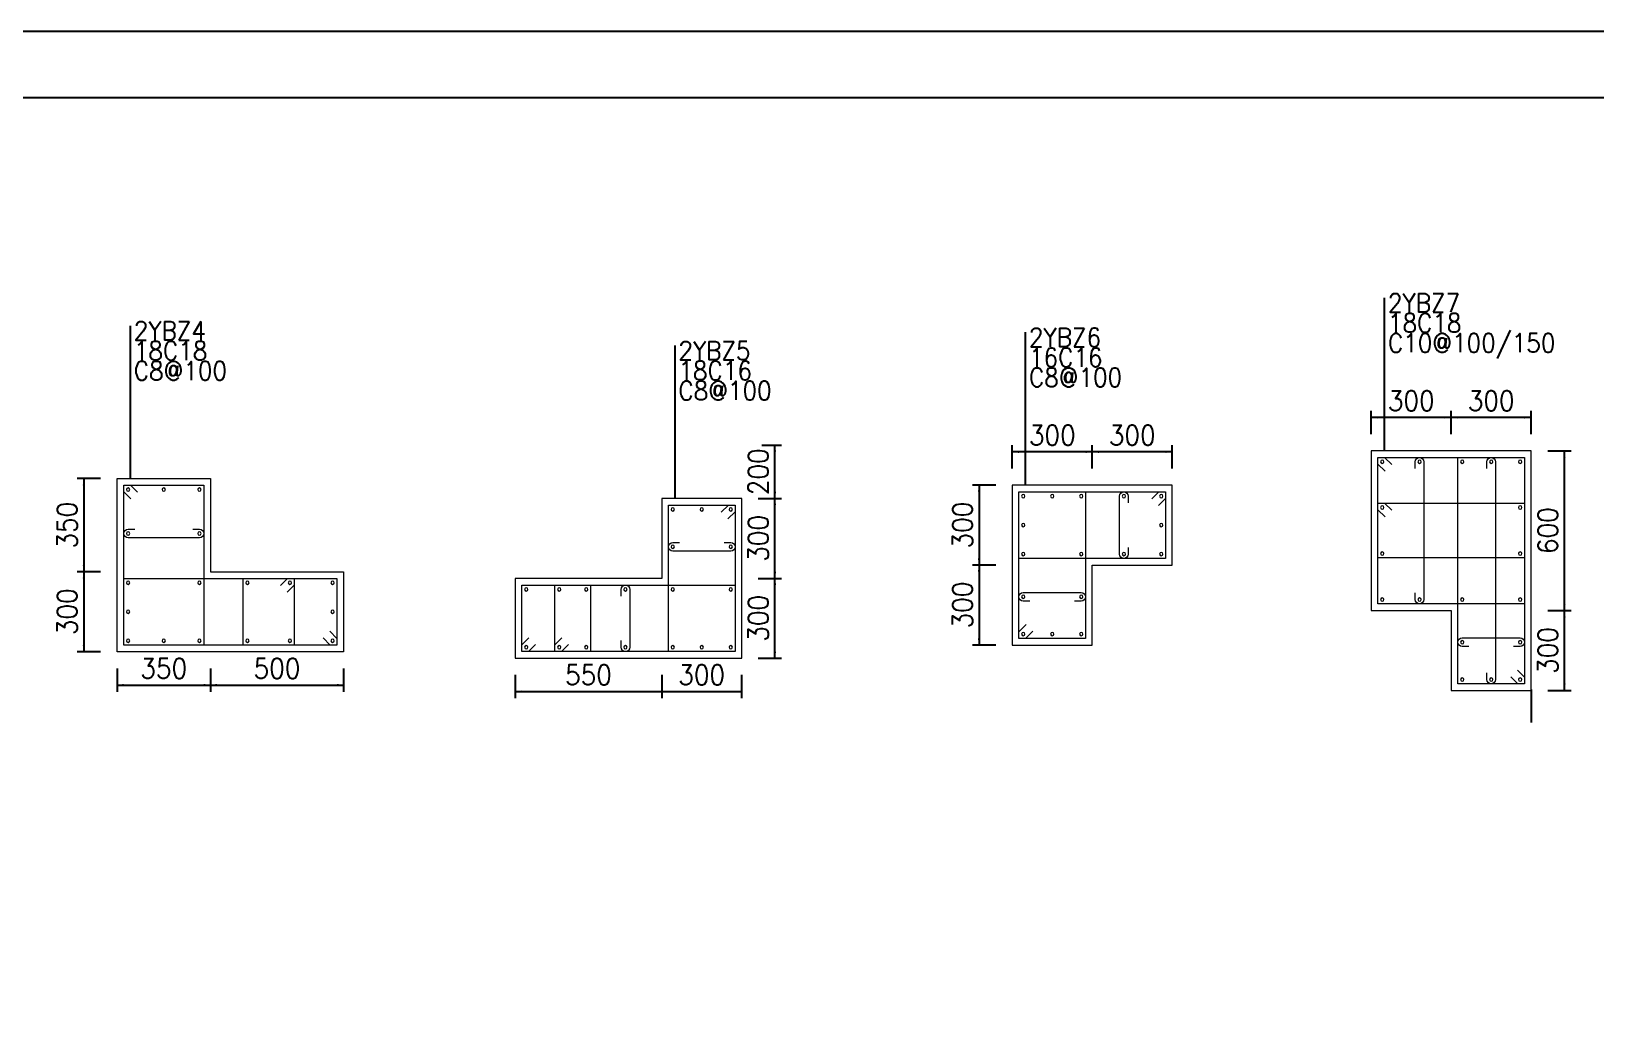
# Model space of a CAD drawing. Extents: x 292423 to 377252, y 106557 to 361882.
# Drawn here: x 335798 to 359287, y 281733 to 296574 of the extents above; entities that cross this region are included whole.
import ezdxf
from ezdxf.enums import TextEntityAlignment as Align

# ---------------------------------------------------------------- set-up
doc = ezdxf.new("R2010")
doc.units = 0
doc.header["$LTSCALE"] = 1000
for name, color, linetype in [('1508', 2, 'Continuous'), ('THIN', 7, 'Continuous'), ('tk', 7, 'Continuous'), ('Y阴影', 254, 'Continuous')]:
    doc.layers.add(name, color=color, linetype=linetype)
for name, color, linetype, lineweight in [('REIN', 6, 'Continuous', 18), ('Z-柱大样外框', 7, 'ByLayer', 18), ('Z-详图标注', 3, 'Continuous', 18)]:
    doc.layers.add(name, color=color, linetype=linetype, lineweight=lineweight)
doc.styles.get("Standard").update_dxf_attribs({"font": 'standard'})
doc.dimstyles.get("Standard").update_dxf_attribs({"dimtxt": 300, "dimasz": 100, "dimexe": 100, "dimexo": 250, "dimgap": 100, "dimtad": 0, "dimtoh": 1, "dimdec": 0, "dimlfac": 0.25, "dimdsep": 46, "dimcen": 0.09, "dimclrt": 7, "dimadec": 0, "dimazin": 0, "dimtfac": 1, "dimtdec": 4, "dimtofl": 0, "dimtmove": 0, "dimatfit": 3, "dimfxl": 1, "dimtolj": 1, "dimtzin": 0, "dimarcsym": 0})

# ---------------------------------------------------------------- blocks, each defined once
blk = doc.blocks.new('*D15')
at = {"layer": 'Z-详图标注', "color": 0, "linetype": 'ByBlock', "lineweight": -2}
for p, q in [((336837, 289858), (336487, 289858)), ((336587, 289858), (336587, 288458)), ((336837, 288458), (336487, 288458))]:
    blk.add_line(p, q, dxfattribs=at)
for points in [[(336587, 289858), (336604, 289758), (336570, 289758)], [(336587, 288458), (336570, 288558), (336604, 288558)]]:
    blk.add_solid(points, dxfattribs=at)
at = {"layer": 'Z-详图标注', "color": 7, "linetype": 'Continuous', "lineweight": -2, "insert": (336337, 289158), "char_height": 300, "width": 566.67, "attachment_point": 5, "rotation": 90}
blk.add_mtext('350', dxfattribs=at)
blk = doc.blocks.new('*D504')
at = {"layer": 'Z-详图标注', "color": 0, "linetype": 'ByBlock', "lineweight": -2}
for p, q in [((336837, 288458), (336487, 288458)), ((336587, 288458), (336587, 287258)), ((336837, 287258), (336487, 287258))]:
    blk.add_line(p, q, dxfattribs=at)
for points in [[(336587, 288458), (336604, 288358), (336570, 288358)], [(336587, 287258), (336570, 287358), (336604, 287358)]]:
    blk.add_solid(points, dxfattribs=at)
at = {"layer": 'Z-详图标注', "color": 7, "linetype": 'Continuous', "lineweight": -2, "insert": (336337, 287858), "char_height": 300, "width": 566.67, "attachment_point": 5, "rotation": 90}
blk.add_mtext('300', dxfattribs=at)
blk = doc.blocks.new('*D561')
at = {"layer": 'Z-详图标注', "color": 0, "linetype": 'ByBlock', "lineweight": -2}
for p, q in [((337087, 287008), (337087, 286658)), ((338487, 287008), (338487, 286658)), ((337087, 286758), (338487, 286758))]:
    blk.add_line(p, q, dxfattribs=at)
for points in [[(337087, 286758), (337187, 286775), (337187, 286742)], [(338487, 286758), (338387, 286742), (338387, 286775)]]:
    blk.add_solid(points, dxfattribs=at)
at = {"layer": 'Z-详图标注', "color": 7, "linetype": 'Continuous', "lineweight": -2, "insert": (337787, 287008), "char_height": 300, "width": 566.67, "attachment_point": 5}
blk.add_mtext('350', dxfattribs=at)
blk = doc.blocks.new('*D172')
at = {"layer": 'Z-详图标注', "color": 0, "linetype": 'ByBlock', "lineweight": -2}
for p, q in [((338487, 287008), (338487, 286658)), ((340487, 287008), (340487, 286658)), ((338487, 286758), (340487, 286758))]:
    blk.add_line(p, q, dxfattribs=at)
for points in [[(338487, 286758), (338587, 286775), (338587, 286742)], [(340487, 286758), (340387, 286742), (340387, 286775)]]:
    blk.add_solid(points, dxfattribs=at)
at = {"layer": 'Z-详图标注', "color": 7, "linetype": 'Continuous', "lineweight": -2, "insert": (339487, 287008), "char_height": 300, "width": 566.67, "attachment_point": 5}
blk.add_mtext('500', dxfattribs=at)
blk = doc.blocks.new('*D665')
at = {"layer": 'Z-详图标注', "color": 0, "linetype": 'ByBlock', "lineweight": -2}
for p, q in [((343064, 286910), (343064, 286560)), ((345264, 286910), (345264, 286560)), ((343064, 286660), (345264, 286660))]:
    blk.add_line(p, q, dxfattribs=at)
for points in [[(343064, 286660), (343164, 286676), (343164, 286643)], [(345264, 286660), (345164, 286643), (345164, 286676)]]:
    blk.add_solid(points, dxfattribs=at)
at = {"layer": 'Z-详图标注', "color": 7, "linetype": 'Continuous', "lineweight": -2, "insert": (344164, 286910), "char_height": 300, "width": 566.67, "attachment_point": 5}
blk.add_mtext('550', dxfattribs=at)
blk = doc.blocks.new('*D273')
at = {"layer": 'Z-详图标注', "color": 0, "linetype": 'ByBlock', "lineweight": -2}
for p, q in [((345264, 286910), (345264, 286560)), ((346464, 286910), (346464, 286560)), ((345264, 286660), (346464, 286660))]:
    blk.add_line(p, q, dxfattribs=at)
for points in [[(345264, 286660), (345364, 286676), (345364, 286643)], [(346464, 286660), (346364, 286643), (346364, 286676)]]:
    blk.add_solid(points, dxfattribs=at)
at = {"layer": 'Z-详图标注', "color": 7, "linetype": 'Continuous', "lineweight": -2, "insert": (345864, 286910), "char_height": 300, "width": 566.67, "attachment_point": 5}
blk.add_mtext('300', dxfattribs=at)
blk = doc.blocks.new('*D329')
at = {"layer": 'Z-详图标注', "color": 0, "linetype": 'ByBlock', "lineweight": -2}
for p, q in [((346714, 288360), (347064, 288360)), ((346964, 287160), (346964, 288360)), ((346714, 287160), (347064, 287160))]:
    blk.add_line(p, q, dxfattribs=at)
for points in [[(346964, 288360), (346981, 288260), (346948, 288260)], [(346964, 287160), (346948, 287260), (346981, 287260)]]:
    blk.add_solid(points, dxfattribs=at)
at = {"layer": 'Z-详图标注', "color": 7, "linetype": 'Continuous', "lineweight": -2, "insert": (346714, 287760), "char_height": 300, "width": 566.67, "attachment_point": 5, "rotation": 90}
blk.add_mtext('300', dxfattribs=at)
blk = doc.blocks.new('*D817')
at = {"layer": 'Z-详图标注', "color": 0, "linetype": 'ByBlock', "lineweight": -2}
for p, q in [((346714, 289560), (347064, 289560)), ((346964, 288360), (346964, 289560)), ((346714, 288360), (347064, 288360))]:
    blk.add_line(p, q, dxfattribs=at)
for points in [[(346964, 289560), (346981, 289460), (346948, 289460)], [(346964, 288360), (346948, 288460), (346981, 288460)]]:
    blk.add_solid(points, dxfattribs=at)
at = {"layer": 'Z-详图标注', "color": 7, "linetype": 'Continuous', "lineweight": -2, "insert": (346714, 288960), "char_height": 300, "width": 566.67, "attachment_point": 5, "rotation": 90}
blk.add_mtext('300', dxfattribs=at)
blk = doc.blocks.new('*D267')
at = {"layer": 'Z-详图标注', "color": 0, "linetype": 'ByBlock', "lineweight": -2}
for p, q in [((351728, 290009), (351728, 290359)), ((352928, 290009), (352928, 290359)), ((352928, 290259), (351728, 290259))]:
    blk.add_line(p, q, dxfattribs=at)
for points in [[(351728, 290259), (351828, 290275), (351828, 290242)], [(352928, 290259), (352828, 290242), (352828, 290275)]]:
    blk.add_solid(points, dxfattribs=at)
at = {"layer": 'Z-详图标注', "color": 7, "linetype": 'Continuous', "lineweight": -2, "insert": (352328, 290509), "char_height": 300, "width": 566.67, "attachment_point": 5}
blk.add_mtext('300', dxfattribs=at)
blk = doc.blocks.new('*D759')
at = {"layer": 'Z-详图标注', "color": 0, "linetype": 'ByBlock', "lineweight": -2}
for p, q in [((350528, 290009), (350528, 290359)), ((351728, 290009), (351728, 290359)), ((351728, 290259), (350528, 290259))]:
    blk.add_line(p, q, dxfattribs=at)
for points in [[(350528, 290259), (350628, 290275), (350628, 290242)], [(351728, 290259), (351628, 290242), (351628, 290275)]]:
    blk.add_solid(points, dxfattribs=at)
at = {"layer": 'Z-详图标注', "color": 7, "linetype": 'Continuous', "lineweight": -2, "insert": (351128, 290509), "char_height": 300, "width": 566.67, "attachment_point": 5}
blk.add_mtext('300', dxfattribs=at)
blk = doc.blocks.new('*D371')
at = {"layer": 'Z-详图标注', "color": 0, "linetype": 'ByBlock', "lineweight": -2}
for p, q in [((350278, 289759), (349928, 289759)), ((350028, 289759), (350028, 288559)), ((350278, 288559), (349928, 288559))]:
    blk.add_line(p, q, dxfattribs=at)
for points in [[(350028, 289759), (350045, 289659), (350011, 289659)], [(350028, 288559), (350011, 288659), (350045, 288659)]]:
    blk.add_solid(points, dxfattribs=at)
at = {"layer": 'Z-详图标注', "color": 7, "linetype": 'Continuous', "lineweight": -2, "insert": (349778, 289159), "char_height": 300, "width": 566.67, "attachment_point": 5, "rotation": 90}
blk.add_mtext('300', dxfattribs=at)
blk = doc.blocks.new('*D861')
at = {"layer": 'Z-详图标注', "color": 0, "linetype": 'ByBlock', "lineweight": -2}
for p, q in [((350278, 288559), (349928, 288559)), ((350028, 288559), (350028, 287359)), ((350278, 287359), (349928, 287359))]:
    blk.add_line(p, q, dxfattribs=at)
for points in [[(350028, 288559), (350045, 288459), (350011, 288459)], [(350028, 287359), (350011, 287459), (350045, 287459)]]:
    blk.add_solid(points, dxfattribs=at)
at = {"layer": 'Z-详图标注', "color": 7, "linetype": 'Continuous', "lineweight": -2, "insert": (349778, 287959), "char_height": 300, "width": 566.67, "attachment_point": 5, "rotation": 90}
blk.add_mtext('300', dxfattribs=at)
blk = doc.blocks.new('*D34')
at = {"layer": 'Z-详图标注', "color": 0, "linetype": 'ByBlock', "lineweight": -2}
for p, q in [((346766, 290361), (347064, 290361)), ((346964, 289560), (346964, 290361)), ((346714, 289560), (347064, 289560))]:
    blk.add_line(p, q, dxfattribs=at)
for points in [[(346964, 290361), (346981, 290261), (346948, 290261)], [(346964, 289560), (346948, 289660), (346981, 289660)]]:
    blk.add_solid(points, dxfattribs=at)
at = {"layer": 'Z-详图标注', "color": 7, "linetype": 'Continuous', "lineweight": -2, "insert": (346714, 289960), "char_height": 300, "width": 566.67, "attachment_point": 5, "rotation": 90}
blk.add_mtext('200', dxfattribs=at)
blk = doc.blocks.new('*D416')
at = {"layer": 'Z-详图标注', "color": 0, "linetype": 'ByBlock', "lineweight": -2}
for p, q in [((358568, 287876), (358918, 287876)), ((358818, 286676), (358818, 287876)), ((358568, 286676), (358918, 286676))]:
    blk.add_line(p, q, dxfattribs=at)
for points in [[(358818, 287876), (358835, 287776), (358801, 287776)], [(358818, 286676), (358801, 286776), (358835, 286776)]]:
    blk.add_solid(points, dxfattribs=at)
at = {"layer": 'Z-详图标注', "color": 7, "linetype": 'Continuous', "lineweight": -2, "insert": (358568, 287276), "char_height": 300, "width": 566.67, "attachment_point": 5, "rotation": 90}
blk.add_mtext('300', dxfattribs=at)
blk = doc.blocks.new('*D115')
at = {"layer": 'Z-详图标注', "color": 0, "linetype": 'ByBlock', "lineweight": -2}
for p, q in [((358568, 290276), (358918, 290276)), ((358818, 287876), (358818, 290276)), ((358568, 287876), (358918, 287876))]:
    blk.add_line(p, q, dxfattribs=at)
for points in [[(358818, 290276), (358835, 290176), (358801, 290176)], [(358818, 287876), (358801, 287976), (358835, 287976)]]:
    blk.add_solid(points, dxfattribs=at)
at = {"layer": 'Z-详图标注', "color": 7, "linetype": 'Continuous', "lineweight": -2, "insert": (358568, 289076), "char_height": 300, "width": 556.67, "attachment_point": 5, "rotation": 90}
blk.add_mtext('600', dxfattribs=at)
blk = doc.blocks.new('*D171')
at = {"layer": 'Z-详图标注', "color": 0, "linetype": 'ByBlock', "lineweight": -2}
for p, q in [((357118, 290526), (357118, 290876)), ((358318, 290526), (358318, 290876)), ((358318, 290776), (357118, 290776))]:
    blk.add_line(p, q, dxfattribs=at)
for points in [[(357118, 290776), (357218, 290792), (357218, 290759)], [(358318, 290776), (358218, 290759), (358218, 290792)]]:
    blk.add_solid(points, dxfattribs=at)
at = {"layer": 'Z-详图标注', "color": 7, "linetype": 'Continuous', "lineweight": -2, "insert": (357718, 291026), "char_height": 300, "width": 566.67, "attachment_point": 5, "rotation": 360}
blk.add_mtext('300', dxfattribs=at)
blk = doc.blocks.new('*D664')
at = {"layer": 'Z-详图标注', "color": 0, "linetype": 'ByBlock', "lineweight": -2}
for p, q in [((355918, 290526), (355918, 290876)), ((357118, 290526), (357118, 290876)), ((357118, 290776), (355918, 290776))]:
    blk.add_line(p, q, dxfattribs=at)
for points in [[(355918, 290776), (356018, 290792), (356018, 290759)], [(357118, 290776), (357018, 290759), (357018, 290792)]]:
    blk.add_solid(points, dxfattribs=at)
at = {"layer": 'Z-详图标注', "color": 7, "linetype": 'Continuous', "lineweight": -2, "insert": (356518, 291026), "char_height": 300, "width": 566.67, "attachment_point": 5, "rotation": 360}
blk.add_mtext('300', dxfattribs=at)
blk = doc.blocks.new('A1tk')
at = {"layer": 'tk', "color": 5}
blk.add_lwpolyline([(0, 0), (0, 59400), (84100, 59400), (84100, 0)], close=True, dxfattribs=at)
at = {"layer": 'tk'}
blk.add_lwpolyline([(2500, 1000), (83100, 1000), (83100, 58400), (2500, 58400)], close=True, dxfattribs=at)

msp = doc.modelspace()

# ---------------------------------------------------------------- linework, layer by layer
at = {"layer": 'REIN', "color": 6}
for points in [[(356124.2, 289969.7), (356018.1, 290075.8), (356018.1, 290175.8), (358218.1, 290175.8), (358218.1, 287975.8), (356018.1, 287975.8), (356018.1, 290175.8), (356118.1, 290175.8), (356224.2, 290069.7)], [(358112, 286981.9), (358218.1, 286875.8), (358218.1, 286775.8), (357218.1, 286775.8), (357218.1, 290175.8), (358218.1, 290175.8), (358218.1, 286775.8), (358118.1, 286775.8), (358012, 286881.9)], [(337293, 289552.2), (337186.9, 289658.3), (337186.9, 289758.3), (338386.9, 289758.3), (338386.9, 287358.3), (337186.9, 287358.3), (337186.9, 289758.3), (337286.9, 289758.3), (337393, 289652.2)], [(350834, 287564.8), (350728, 287458.7), (350628, 287458.7), (350628, 289658.7), (351628, 289658.7), (351628, 287458.7), (350628, 287458.7), (350628, 287558.7), (350734, 287664.8)], [(352621.9, 289552.7), (352728, 289658.7), (352828, 289658.7), (352828, 288658.7), (350628, 288658.7), (350628, 289658.7), (352828, 289658.7), (352828, 289558.7), (352721.9, 289452.7)], [(346158.3, 289353.4), (346264.3, 289459.5), (346364.3, 289459.5), (346364.3, 287259.5), (345364.3, 287259.5), (345364.3, 289459.5), (346364.3, 289459.5), (346364.3, 289359.5), (346258.3, 289253.4)], [(356124.2, 289282.4), (356018.1, 289388.5), (356018.1, 289488.5), (358218.1, 289488.5), (358218.1, 288667.1), (356018.1, 288667.1), (356018.1, 289488.5), (356118.1, 289488.5), (356224.2, 289382.4)], [(340280.9, 287564.4), (340386.9, 287458.3), (340386.9, 287358.3), (337186.9, 287358.3), (337186.9, 288358.3), (340386.9, 288358.3), (340386.9, 287358.3), (340286.9, 287358.3), (340180.9, 287464.4)], [(339540.9, 288252.2), (339646.9, 288358.3), (339746.9, 288358.3), (339746.9, 287358.3), (338976.9, 287358.3), (338976.9, 288358.3), (339746.9, 288358.3), (339746.9, 288258.3), (339640.9, 288152.2)], [(343370.4, 287365.6), (343264.3, 287259.5), (343164.3, 287259.5), (343164.3, 288259.5), (346364.3, 288259.5), (346364.3, 287259.5), (343164.3, 287259.5), (343164.3, 287359.5), (343270.4, 287465.6)], [(343865.4, 287365.6), (343759.4, 287259.5), (343659.4, 287259.5), (343659.4, 288259.5), (344195.2, 288259.5), (344195.2, 287259.5), (343659.4, 287259.5), (343659.4, 287359.5), (343765.4, 287465.6)]]:
    msp.add_lwpolyline(points, dxfattribs=at)
for points in [[(356058.1, 290110.8, 1), (356108.1, 290110.8, 1)], [(356618.1, 290110.8, 1), (356668.1, 290110.8, 1)], [(357258.1, 290110.8, 1), (357308.1, 290110.8, 1)], [(357693.1, 290110.8, 1), (357743.1, 290110.8, 1)], [(358128.1, 290110.8, 1), (358178.1, 290110.8, 1)], [(337226.9, 289693.3, 1), (337276.9, 289693.3, 1)], [(337761.9, 289693.3, 1), (337811.9, 289693.3, 1)], [(338296.9, 289693.3, 1), (338346.9, 289693.3, 1)], [(345404.3, 289394.5, 1), (345454.3, 289394.5, 1)], [(345839.3, 289394.5, 1), (345889.3, 289394.5, 1)], [(346274.3, 289394.5, 1), (346324.3, 289394.5, 1)], [(350668, 289593.7, 1), (350718, 289593.7, 1)], [(351103, 289593.7, 1), (351153, 289593.7, 1)], [(351538, 289593.7, 1), (351588, 289593.7, 1)], [(352178, 289593.7, 1), (352228, 289593.7, 1)], [(352738, 289593.7, 1), (352788, 289593.7, 1)], [(356058.1, 289423.5, 1), (356108.1, 289423.5, 1)], [(358128.1, 289423.5, 1), (358178.1, 289423.5, 1)], [(350668, 289158.7, 1), (350718, 289158.7, 1)], [(352738, 289158.7, 1), (352788, 289158.7, 1)], [(337226.9, 289033.3, 1), (337276.9, 289033.3, 1)], [(338296.9, 289033.3, 1), (338346.9, 289033.3, 1)], [(345404.3, 288834.5, 1), (345454.3, 288834.5, 1)], [(346274.3, 288834.5, 1), (346324.3, 288834.5, 1)], [(350668, 288723.7, 1), (350718, 288723.7, 1)], [(351538, 288723.7, 1), (351588, 288723.7, 1)], [(352178, 288723.7, 1), (352228, 288723.7, 1)], [(352738, 288723.7, 1), (352788, 288723.7, 1)], [(356058.1, 288732.1, 1), (356108.1, 288732.1, 1)], [(358128.1, 288732.1, 1), (358178.1, 288732.1, 1)], [(337226.9, 288293.3, 1), (337276.9, 288293.3, 1)], [(338296.9, 288293.3, 1), (338346.9, 288293.3, 1)], [(339016.9, 288293.3, 1), (339066.9, 288293.3, 1)], [(339656.9, 288293.3, 1), (339706.9, 288293.3, 1)], [(340296.9, 288293.3, 1), (340346.9, 288293.3, 1)], [(343204.3, 288194.5, 1), (343254.3, 288194.5, 1)], [(343699.4, 288194.5, 1), (343749.4, 288194.5, 1)], [(344105.2, 288194.5, 1), (344155.2, 288194.5, 1)], [(344694.3, 288194.5, 1), (344744.3, 288194.5, 1)], [(345404.3, 288194.5, 1), (345454.3, 288194.5, 1)], [(346274.3, 288194.5, 1), (346324.3, 288194.5, 1)], [(350668, 288083.7, 1), (350718, 288083.7, 1)], [(351538, 288083.7, 1), (351588, 288083.7, 1)], [(356058.1, 288040.8, 1), (356108.1, 288040.8, 1)], [(356618.1, 288040.8, 1), (356668.1, 288040.8, 1)], [(357258.1, 288040.8, 1), (357308.1, 288040.8, 1)], [(358128.1, 288040.8, 1), (358178.1, 288040.8, 1)], [(337226.9, 287858.3, 1), (337276.9, 287858.3, 1)], [(340296.9, 287858.3, 1), (340346.9, 287858.3, 1)], [(350668, 287523.7, 1), (350718, 287523.7, 1)], [(351103, 287523.7, 1), (351153, 287523.7, 1)], [(351538, 287523.7, 1), (351588, 287523.7, 1)], [(337226.9, 287423.3, 1), (337276.9, 287423.3, 1)], [(337761.9, 287423.3, 1), (337811.9, 287423.3, 1)], [(338296.9, 287423.3, 1), (338346.9, 287423.3, 1)], [(339016.9, 287423.3, 1), (339066.9, 287423.3, 1)], [(339656.9, 287423.3, 1), (339706.9, 287423.3, 1)], [(340296.9, 287423.3, 1), (340346.9, 287423.3, 1)], [(343204.3, 287324.5, 1), (343254.3, 287324.5, 1)], [(343699.4, 287324.5, 1), (343749.4, 287324.5, 1)], [(344105.2, 287324.5, 1), (344155.2, 287324.5, 1)], [(344694.3, 287324.5, 1), (344744.3, 287324.5, 1)], [(345404.3, 287324.5, 1), (345454.3, 287324.5, 1)], [(345839.3, 287324.5, 1), (345889.3, 287324.5, 1)], [(346274.3, 287324.5, 1), (346324.3, 287324.5, 1)], [(357258.1, 287400.8, 1), (357308.1, 287400.8, 1)], [(358128.1, 287400.8, 1), (358178.1, 287400.8, 1)], [(357258.1, 286840.8, 1), (357308.1, 286840.8, 1)], [(357693.1, 286840.8, 1), (357743.1, 286840.8, 1)], [(358128.1, 286840.8, 1), (358178.1, 286840.8, 1)]]:
    msp.add_lwpolyline(points, format="xyb", close=True, dxfattribs=at)
for points in [[(356578.1, 290010.8), (356578.1, 290110.8, -1), (356708.1, 290110.8), (356708.1, 288040.8, -1), (356578.1, 288040.8), (356578.1, 288140.8)], [(357653.1, 290010.8), (357653.1, 290110.8, -1), (357783.1, 290110.8), (357783.1, 286840.8, -1), (357653.1, 286840.8), (357653.1, 286940.8)], [(352268, 288823.7), (352268, 288723.7, -1), (352138, 288723.7), (352138, 289593.7, -1), (352268, 289593.7), (352268, 289493.7)], [(338221.9, 289098.3), (338321.9, 289098.3, -1), (338321.9, 288968.3), (337251.9, 288968.3, -1), (337251.9, 289098.3), (337351.9, 289098.3)], [(346199.3, 288899.5), (346299.3, 288899.5, -1), (346299.3, 288769.5), (345429.3, 288769.5, -1), (345429.3, 288899.5), (345529.3, 288899.5)], [(344654.3, 288094.5), (344654.3, 288194.5, -1), (344784.3, 288194.5), (344784.3, 287324.5, -1), (344654.3, 287324.5), (344654.3, 287424.5)], [(350793, 288018.7), (350693, 288018.7, -1), (350693, 288148.7), (351563, 288148.7, -1), (351563, 288018.7), (351463, 288018.7)], [(357383.1, 287335.8), (357283.1, 287335.8, -1), (357283.1, 287465.8), (358153.1, 287465.8, -1), (358153.1, 287335.8), (358053.1, 287335.8)]]:
    msp.add_lwpolyline(points, format="xyb", dxfattribs=at)
at = {"layer": 'THIN'}
msp.add_line((358318.1, 286690.2), (358318.1, 286197.2), dxfattribs=at)
at = {"layer": 'Y阴影'}
for p, q in [((356118.1, 290270.8), (356118.1, 292570.8)), ((337286.9, 289853.3), (337286.9, 292153.3)), ((350728, 289753.7), (350728, 292053.7)), ((345464.3, 289554.5), (345464.3, 291854.5))]:
    msp.add_line(p, q, dxfattribs=at)
at = {"layer": 'Z-柱大样外框'}
for points in [[(358318.1, 290275.8), (355918.1, 290275.8), (355918.1, 287875.8), (357118.1, 287875.8), (357118.1, 286675.8), (358318.1, 286675.8), (358318.1, 290275.8)], [(337086.9, 287258.3), (337086.9, 289858.3), (338486.9, 289858.3), (338486.9, 288458.3), (340486.9, 288458.3), (340486.9, 287258.3), (337086.9, 287258.3)], [(350528, 289758.7), (350528, 287358.7), (351728, 287358.7), (351728, 288558.7), (352928, 288558.7), (352928, 289758.7), (350528, 289758.7)], [(345264.3, 289559.5), (345264.3, 288359.5), (343064.3, 288359.5), (343064.3, 287159.5), (346464.3, 287159.5), (346464.3, 289559.5)]]:
    msp.add_lwpolyline(points, close=True, dxfattribs=at)

# ---------------------------------------------------------------- block references
at = {"layer": '1508'}
msp.add_blockref('A1tk', (292422.6, 237173.9), dxfattribs=at)

# ---------------------------------------------------------------- texts
at = {"layer": 'Y阴影'}
for s, p in [('2YBZ7', (356168.1, 292270.8)), ('2YBZ4', (337336.9, 291853.3)), ('18C18', (356168.1, 291970.8)), ('2YBZ6', (350778, 291753.7)), ('C10@100/150', (356168.1, 291670.8)), ('18C18', (337336.9, 291553.3)), ('2YBZ5', (345514.3, 291554.5)), ('16C16', (350778, 291453.7)), ('C8@100', (337336.9, 291253.3)), ('18C16', (345514.3, 291254.5)), ('C8@100', (350778, 291153.7)), ('C8@100', (345514.3, 290954.5))]:
    msp.add_text(s, height=280, dxfattribs=at).set_placement(p, align=Align.BOTTOM_LEFT)

# ---------------------------------------------------------------- dimensions: what is measured, and where the dimension line sits
at = {"layer": 'Z-详图标注'}
for base, p1, p2, angle, picture, middle in [((355918.1, 290775.8), (357118.1, 290275.8), (355918.1, 290275.8), 180, '*D664', (356518.1, 291025.8)), ((357118.1, 290775.8), (358318.1, 290275.8), (357118.1, 290275.8), 180, '*D171', (357718.1, 291025.8)), ((350528, 290258.7), (351728, 289758.7), (350528, 289758.7), 180, '*D759', (351128, 290508.7)), ((351728, 290258.7), (352928, 289758.7), (351728, 289758.7), 180, '*D267', (352328, 290508.7)), ((346964.3, 290360.8), (346464.3, 289559.5), (346515.6, 290360.8), 90, '*D34', (346714.3, 289960.2)), ((358818.1, 290275.8), (358318.1, 287875.8), (358318.1, 290275.8), 90, '*D115', (358568.1, 289075.8)), ((336586.9, 288458.3), (337086.9, 289858.3), (337086.9, 288458.3), 270, '*D15', (336336.9, 289158.3)), ((350028, 288558.7), (350528, 289758.7), (350528, 288558.7), 270, '*D371', (349778, 289158.7)), ((346964.3, 289559.5), (346464.3, 288359.5), (346464.3, 289559.5), 90, '*D817', (346714.3, 288959.5)), ((336586.9, 287258.3), (337086.9, 288458.3), (337086.9, 287258.3), 270, '*D504', (336336.9, 287858.3)), ((350028, 287358.7), (350528, 288558.7), (350528, 287358.7), 270, '*D861', (349778, 287958.7)), ((346964.3, 288359.5), (346464.3, 287159.5), (346464.3, 288359.5), 90, '*D329', (346714.3, 287759.5)), ((358818.1, 287875.8), (358318.1, 286675.8), (358318.1, 287875.8), 90, '*D416', (358568.1, 287275.8))]:
    dim = msp.add_linear_dim(base=base, p1=p1, p2=p2, angle=angle, dimstyle='Standard', dxfattribs=at)
    dim.commit()
    dim.dimension.update_dxf_attribs({"geometry": picture, "text_midpoint": middle})
for base, p1, p2, picture, middle in [((338486.9, 286758.3), (337086.9, 287258.3), (338486.9, 287258.3), '*D561', (337786.9, 287008.3)), ((340486.9, 286758.3), (338486.9, 287258.3), (340486.9, 287258.3), '*D172', (339486.9, 287008.3)), ((345264.3, 286659.5), (343064.3, 287159.5), (345264.3, 287159.5), '*D665', (344164.3, 286909.5)), ((346464.3, 286659.5), (345264.3, 287159.5), (346464.3, 287159.5), '*D273', (345864.3, 286909.5))]:
    dim = msp.add_linear_dim(base=base, p1=p1, p2=p2, dimstyle='Standard', dxfattribs=at)
    dim.commit()
    dim.dimension.update_dxf_attribs({"geometry": picture, "text_midpoint": middle})

doc.saveas('drawing.dxf')
